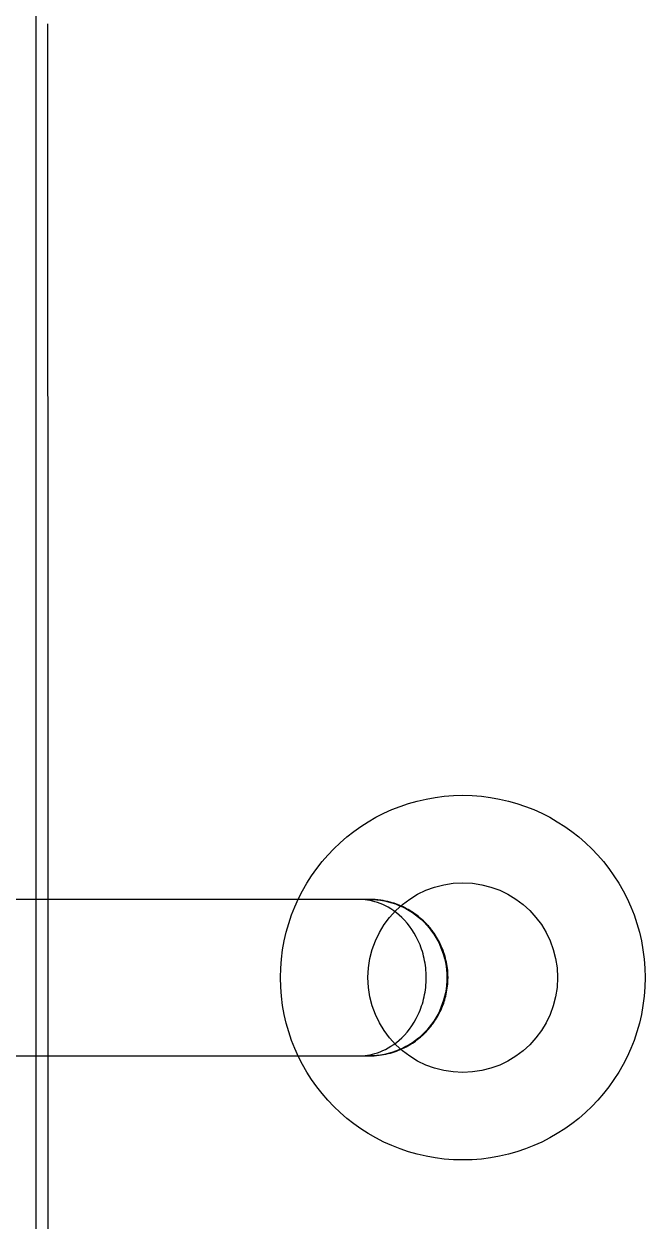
# Model space of a CAD drawing. Header units: millimetres. Extents: x -33000 to 294000, y 0 to 42408.
# Drawn here: x 56953.7 to 57084.7, y 14368.3 to 14620.8 of the extents above; entities that cross this region are included whole.
import ezdxf

# ---------------------------------------------------------------- set-up
doc = ezdxf.new("R2010")
doc.units = ezdxf.units.MM
doc.header["$LTSCALE"] = 50
doc.layers.add('arch', color=8, linetype='Continuous')

msp = doc.modelspace()

# ---------------------------------------------------------------- linework, layer by layer
at = {"layer": 'arch', "linetype": 'Continuous'}
for p, q in [((56956.24, 14167.44), (56956.24, 14671.77)), ((57026.51, 14436.1), (57024.24, 14436.1)), ((57024.24, 14403.1), (57026.51, 14403.1))]:
    msp.add_line(p, q, dxfattribs=at)
for radius in [38.46, 20]:
    msp.add_circle((57046.24, 14419.6, 0), radius, dxfattribs=at)
msp.add_ellipse((56871.64, 14419.6, 0), major_axis=(0, -4991.95), ratio=0.017452, start_param=1.530489, end_param=1.611104, dxfattribs=at)
for points, knots in [([(57024.24, 14436.1, 0), (57020.58, 14436.1, 0), (57011.09, 14436.1, 0), (56992.32, 14436.1, 0), (56974.54, 14436.1, 0), (56960.01, 14436.1, 0), (56949.21, 14436.1, 0), (56938.75, 14436.1, 0), (56928.88, 14436.1, 0), (56919.85, 14436.1, 0), (56909.25, 14436.1, 0), (56899.79, 14436.1, 0), (56896.62, 14436.1, 0), (56896.3, 14436.1, 0)], [0, 0, 0, 0, 0.126868, 0.253737, 0.380605, 0.444039, 0.507473, 0.570907, 0.634341, 0.697775, 0.76121, 0.888078, 1, 1, 1, 1]), ([(57038.53, 14419.6, 0), (57038.53, 14420.98, 0), (57038.23, 14423.73, 0), (57036.52, 14428.73, 0), (57032.88, 14433.31, 0), (57028.12, 14435.77, 0), (57025.43, 14436.1, 0), (57024.24, 14436.1, 0)], [0, 0, 0, 0, 0.125, 0.25, 0.5, 0.75, 1, 1, 1, 1]), ([(57043.13, 14419.6, 0), (57043.12, 14420.26, 0), (57043.05, 14421.51, 0), (57042.74, 14423.27, 0), (57042.25, 14425, 0), (57041.59, 14426.63, 0), (57040.82, 14428.05, 0), (57040.13, 14429.09, 0), (57039.49, 14429.94, 0), (57038.79, 14430.75, 0), (57037.83, 14431.73, 0), (57036.6, 14432.77, 0), (57035.15, 14433.75, 0), (57033.78, 14434.48, 0), (57032.39, 14435.07, 0), (57030.83, 14435.58, 0), (57028.82, 14436, 0), (57027.33, 14436.1, 0), (57026.51, 14436.1, 0)], [0, 0, 0, 0, 0.074556, 0.1421, 0.202631, 0.280219, 0.341965, 0.387769, 0.423535, 0.464379, 0.511066, 0.581713, 0.650719, 0.714156, 0.762813, 0.826271, 0.905347, 1, 1, 1, 1]), ([(57024.24, 14403.1, 0), (57025.43, 14403.1, 0), (57028.12, 14403.44, 0), (57032.88, 14405.9, 0), (57036.52, 14410.48, 0), (57038.23, 14415.48, 0), (57038.53, 14418.23, 0), (57038.53, 14419.6, 0)], [0, 0, 0, 0, 0.25, 0.5, 0.75, 0.875, 1, 1, 1, 1]), ([(57026.51, 14403.1, 0), (57027.21, 14403.11, 0), (57028.55, 14403.19, 0), (57030.49, 14403.54, 0), (57032.26, 14404.08, 0), (57033.88, 14404.77, 0), (57035.3, 14405.56, 0), (57036.42, 14406.33, 0), (57037.26, 14407, 0), (57037.94, 14407.6, 0), (57038.7, 14408.36, 0), (57039.52, 14409.3, 0), (57040.36, 14410.44, 0), (57041.14, 14411.72, 0), (57041.82, 14413.13, 0), (57042.37, 14414.61, 0), (57042.78, 14416.13, 0), (57043.06, 14417.82, 0), (57043.12, 14418.99, 0), (57043.13, 14419.6, 0)], [0, 0, 0, 0, 0.079637, 0.155748, 0.22818, 0.296374, 0.36029, 0.41783, 0.454151, 0.48457, 0.522065, 0.579098, 0.627922, 0.68532, 0.751237, 0.806262, 0.866066, 0.930644, 1, 1, 1, 1]), ([(57043.13, 14419.6, 0), (57043.13, 14419.6, 0), (57043.13, 14419.6, 0), (57043.09, 14419.6, 0), (57042.97, 14419.6, 0), (57042.88, 14419.6, 0)], [0, 0, 0, 0, 0.000935, 0.333956, 1, 1, 1, 1]), ([(56896.24, 14403.1, 0), (56896.24, 14403.1, 0), (56899.33, 14403.1, 0), (56909.25, 14403.1, 0), (56919.85, 14403.1, 0), (56928.88, 14403.1, 0), (56938.75, 14403.1, 0), (56949.21, 14403.1, 0), (56960.01, 14403.1, 0), (56974.54, 14403.1, 0), (56992.32, 14403.1, 0), (57011.09, 14403.1, 0), (57020.58, 14403.1, 0), (57024.24, 14403.1, 0)], [0, 0, 0, 0, 0.125, 0.25, 0.3125, 0.375, 0.4375, 0.5, 0.5625, 0.625, 0.75, 0.875, 1, 1, 1, 1])]:
    msp.add_open_spline(points, degree=3, knots=knots, dxfattribs=at)
for points in [[(57026.51, 14436.1, 0), (57028.65, 14436.1, 0), (57032.94, 14435.25, 0), (57038.39, 14431.58, 0), (57042.03, 14426.08, 0), (57042.88, 14421.76, 0), (57042.88, 14419.6, 0)], [(57042.88, 14419.6, 0), (57042.88, 14417.45, 0), (57042.03, 14413.13, 0), (57038.39, 14407.63, 0), (57032.94, 14403.96, 0), (57028.65, 14403.1, 0), (57026.51, 14403.1, 0)]]:
    msp.add_open_spline(points, degree=3, dxfattribs=at)

doc.saveas('drawing.dxf')
